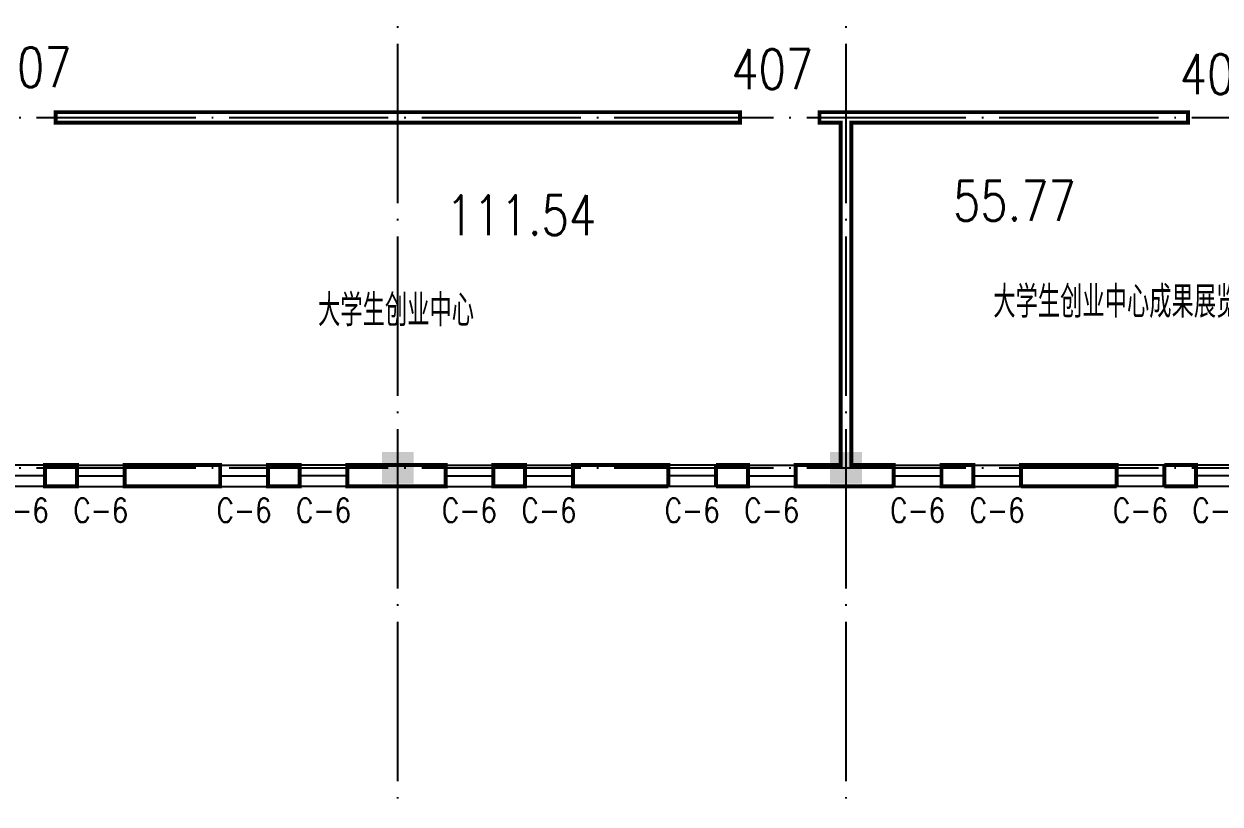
# Model space of a CAD drawing. Extents: x -55219 to 470149, y 494712 to 780039.
# Drawn here: x 393355 to 415908, y 649070 to 663767 of the extents above; entities that cross this region are included whole.
import ezdxf
from ezdxf.enums import TextEntityAlignment as Align

# ---------------------------------------------------------------- set-up
doc = ezdxf.new("R2010")
doc.units = 0
doc.header["$LTSCALE"] = 1500
doc.header["$MEASUREMENT"] = 0
doc.linetypes.add('DOTE', pattern=[2.42, 2, -0.2, 0.02, -0.2])
doc.layers.get('0').update_dxf_attribs({"linetype": 'CONTINUOUS'})
for name, color, linetype in [('COLUMN', 7, 'CONTINUOUS'), ('DOTE', 1, 'DOTE'), ('LVTRY', 6, 'CONTINUOUS'), ('PUB_TEXT', 7, 'CONTINUOUS'), ('PUB_WALL', 255, 'CONTINUOUS'), ('WALL', 255, 'CONTINUOUS'), ('WINDOW', 2, 'CONTINUOUS'), ('WINDOW_TEXT', 7, 'CONTINUOUS')]:
    doc.layers.add(name, color=color, linetype=linetype)
doc.styles.add('_HZTXT', font='txt.shx', dxfattribs={"width": 0.8, "bigfont": 'hztxt.shx'})
doc.styles.add('_SIMPLEX', font='SIMPLEX.shx', dxfattribs={"width": 0.6})
doc.styles.add('DIM_FONT', font='SIMPLEX.shx', dxfattribs={"width": 0.8})
doc.styles.add('SIMPLEX', font='SIMPLEX.SHX')

# ---------------------------------------------------------------- blocks, each defined once
blk = doc.blocks.new('_FZH')
blk.add_solid([(0.5, 0.5), (0.5, -0.5), (-0.5, 0.5), (-0.5, -0.5)])
blk = doc.blocks.new('_WBLK')
for p, q in [((-0.5, 0.5), (0.5, 0.5)), ((-0.5, 0), (0.5, 0)), ((-0.5, -0.5), (0.5, -0.5))]:
    blk.add_line(p, q)
at = {"layer": 'WINDOW_TEXT', "style": 'SIMPLEX', "flags": 9}
blk.add_attdef('A', text='', height=1, dxfattribs=at).set_placement((0, 1.5), align=Align.MIDDLE)

msp = doc.modelspace()

# ---------------------------------------------------------------- linework, layer by layer
at = {"layer": 'DOTE'}
for p, q in [((400405.2, 605943), (400405.2, 674505.6)), ((408855.2, 605943), (408855.2, 674505.6)), ((364555.2, 662004.9), (444227.5, 662004.9)), ((364555.2, 655404.9), (444227.5, 655404.9))]:
    msp.add_line(p, q, dxfattribs=at)
at = {"layer": 'PUB_WALL', "const_width": 75}
for points in [[(393955.2, 662104.9), (393955.2, 661904.9), (406855.2, 661904.9), (406855.2, 662104.9)], [(402205.2, 655054.9), (402805.2, 655054.9), (402805.2, 655454.9), (402205.2, 655454.9)]]:
    msp.add_lwpolyline(points, close=True, dxfattribs=at)
for points in [[(409755.2, 655054.9), (409755.2, 655454.9), (408955.2, 655454.9), (408955.2, 661904.9), (415305.2, 661904.9), (415305.2, 662104.9), (408355.2, 662104.9), (408355.2, 661904.9), (408755.2, 661904.9), (408755.2, 655454.9), (407905.2, 655454.9), (407905.2, 655054.9), (409755.2, 655054.9), (407905.2, 655054.9)], [(394355.2, 655454.9), (393755.2, 655454.9), (393755.2, 655054.9), (394355.2, 655054.9), (394355.2, 655454.9)], [(397055.2, 655054.9), (397055.2, 655454.9), (395255.2, 655454.9), (395255.2, 655054.9), (397055.2, 655054.9)], [(396205.2, 655454.9), (395405.2, 655454.9)], [(397955.2, 655454.9), (398555.2, 655454.9), (398555.2, 655054.9), (397955.2, 655054.9), (397955.2, 655454.9)], [(399455.2, 655054.9), (400505.2, 655054.9), (401305.2, 655054.9), (401305.2, 655454.9), (399455.2, 655454.9), (399455.2, 655054.9)], [(405505.2, 655054.9), (405505.2, 655454.9), (403705.2, 655454.9), (403705.2, 655054.9), (405405.2, 655054.9)], [(406405.2, 655054.9), (406405.2, 655454.9)], [(406405.2, 655454.9), (407005.2, 655454.9), (407005.2, 655054.9), (406405.2, 655054.9)], [(411255.2, 655054.9), (410655.2, 655054.9), (410655.2, 655454.9), (411255.2, 655454.9), (411255.2, 655054.9)], [(413955.2, 655054.9), (413955.2, 655454.9), (412155.2, 655454.9), (412155.2, 655054.9)], [(414855.2, 655054.9), (414855.2, 655454.9)], [(414855.2, 655454.9), (415455.2, 655454.9), (415455.2, 655054.9), (414855.2, 655054.9)], [(396205.2, 655054.9), (395405.2, 655054.9)], [(405505.2, 655054.9), (404505.2, 655054.9)], [(413855.2, 655054.9), (412155.2, 655054.9)], [(413955.2, 655054.9), (412305.2, 655054.9)]]:
    msp.add_lwpolyline(points, dxfattribs=at)
at = {"layer": 'WALL'}
for p, q in [((393955.2, 662104.9), (393955.2, 661904.9)), ((393955.2, 662104.9), (406855.2, 662104.9)), ((406855.2, 662104.9), (406855.2, 661904.9)), ((408355.2, 662104.9), (408355.2, 661904.9)), ((408355.2, 662104.9), (415305.2, 662104.9)), ((415305.2, 662104.9), (415305.2, 661904.9)), ((393955.2, 661904.9), (406855.2, 661904.9)), ((408355.2, 661904.9), (408755.2, 661904.9)), ((408755.2, 655454.9), (408755.2, 661904.9)), ((408955.2, 661904.9), (415305.2, 661904.9)), ((408955.2, 655454.9), (408955.2, 661904.9)), ((393755.2, 655454.9), (393755.2, 655054.9)), ((393755.2, 655454.9), (394355.2, 655454.9)), ((394355.2, 655054.9), (394355.2, 655454.9)), ((395255.2, 655454.9), (397055.2, 655454.9)), ((395255.2, 655054.9), (395255.2, 655454.9)), ((396205.2, 655454.9), (395405.2, 655454.9)), ((397055.2, 655054.9), (397055.2, 655454.9)), ((397955.2, 655054.9), (397955.2, 655454.9)), ((397955.2, 655454.9), (398555.2, 655454.9)), ((398555.2, 655454.9), (398555.2, 655054.9)), ((399455.2, 655454.9), (399455.2, 655054.9)), ((399455.2, 655454.9), (401305.2, 655454.9)), ((401305.2, 655454.9), (401305.2, 655054.9)), ((402805.2, 655454.9), (402205.2, 655454.9)), ((402205.2, 655454.9), (402205.2, 655054.9)), ((402805.2, 655054.9), (402805.2, 655454.9)), ((405505.2, 655454.9), (403705.2, 655454.9)), ((403705.2, 655054.9), (403705.2, 655454.9)), ((405505.2, 655054.9), (405505.2, 655454.9)), ((406405.2, 655054.9), (406405.2, 655454.9)), ((407005.2, 655454.9), (406405.2, 655454.9)), ((407005.2, 655454.9), (407005.2, 655054.9)), ((407905.2, 655454.9), (407905.2, 655054.9)), ((408755.2, 655454.9), (407905.2, 655454.9)), ((409755.2, 655454.9), (408955.2, 655454.9)), ((409755.2, 655454.9), (409755.2, 655054.9)), ((410655.2, 655454.9), (410655.2, 655054.9)), ((411255.2, 655454.9), (410655.2, 655454.9)), ((411255.2, 655054.9), (411255.2, 655454.9)), ((413955.2, 655454.9), (412155.2, 655454.9)), ((412155.2, 655054.9), (412155.2, 655454.9)), ((413955.2, 655054.9), (413955.2, 655454.9)), ((414855.2, 655054.9), (414855.2, 655454.9)), ((415455.2, 655454.9), (414855.2, 655454.9)), ((415455.2, 655454.9), (415455.2, 655054.9)), ((393755.2, 655054.9), (394355.2, 655054.9)), ((395255.2, 655054.9), (397055.2, 655054.9)), ((396205.2, 655054.9), (395405.2, 655054.9)), ((397955.2, 655054.9), (398555.2, 655054.9)), ((399455.2, 655054.9), (400505.2, 655054.9)), ((401305.2, 655054.9), (400505.2, 655054.9)), ((402805.2, 655054.9), (402205.2, 655054.9)), ((405405.2, 655054.9), (403705.2, 655054.9)), ((405505.2, 655054.9), (404505.2, 655054.9)), ((407005.2, 655054.9), (406405.2, 655054.9)), ((409755.2, 655054.9), (407905.2, 655054.9)), ((409755.2, 655054.9), (407905.2, 655054.9)), ((411255.2, 655054.9), (410655.2, 655054.9)), ((413855.2, 655054.9), (412155.2, 655054.9)), ((413955.2, 655054.9), (412305.2, 655054.9)), ((415455.2, 655054.9), (414855.2, 655054.9))]:
    msp.add_line(p, q, dxfattribs=at)

# ---------------------------------------------------------------- block references
at = {"layer": 'COLUMN', "xscale": 600, "yscale": 600, "zscale": 600}
for p in [(400405.2, 655404.9), (408855.2, 655404.9)]:
    msp.add_blockref('_FZH', p, dxfattribs=at)
at = {"layer": 'WINDOW'}
ref = msp.add_blockref('_WBLK', (393305.2, 655254.9), dxfattribs=dict(at, xscale=900, yscale=399.9999999998836, zscale=900, rotation=180))
ref.add_attrib('A', 'C-6', dxfattribs={"layer": 'WINDOW_TEXT', "height": 450, "style": '_SIMPLEX', "width": 0.8, "flags": 8}).set_placement((393305.2, 654604.9), align=Align.MIDDLE)
ref = msp.add_blockref('_WBLK', (394805.2, 655254.9), dxfattribs=dict(at, xscale=900, yscale=399.9999999999417, zscale=900))
ref.add_attrib('A', 'C-6', dxfattribs={"layer": 'WINDOW_TEXT', "height": 450, "style": '_SIMPLEX', "width": 0.8, "flags": 8}).set_placement((394805.2, 654604.9), align=Align.MIDDLE)
ref = msp.add_blockref('_WBLK', (397505.2, 655254.9), dxfattribs=dict(at, xscale=900, yscale=399.9999999999417, zscale=900))
ref.add_attrib('A', 'C-6', dxfattribs={"layer": 'WINDOW_TEXT', "height": 450, "style": '_SIMPLEX', "width": 0.8, "flags": 8}).set_placement((397505.2, 654604.9), align=Align.MIDDLE)
ref = msp.add_blockref('_WBLK', (399005.2, 655254.9), dxfattribs=dict(at, xscale=900, yscale=399.9999999998836, zscale=900, rotation=180))
ref.add_attrib('A', 'C-6', dxfattribs={"layer": 'WINDOW_TEXT', "height": 450, "style": '_SIMPLEX', "width": 0.8, "flags": 8}).set_placement((399005.2, 654604.9), align=Align.MIDDLE)
ref = msp.add_blockref('_WBLK', (401755.2, 655254.9), dxfattribs=dict(at, xscale=900, yscale=399.9999999998836, zscale=900))
ref.add_attrib('A', 'C-6', dxfattribs={"layer": 'WINDOW_TEXT', "height": 450, "style": '_SIMPLEX', "width": 0.8, "flags": 8}).set_placement((401755.2, 654604.9), align=Align.MIDDLE)
ref = msp.add_blockref('_WBLK', (403255.2, 655254.9), dxfattribs=dict(at, xscale=900, yscale=399.9999999998836, zscale=900))
ref.add_attrib('A', 'C-6', dxfattribs={"layer": 'WINDOW_TEXT', "height": 450, "style": '_SIMPLEX', "width": 0.8, "flags": 8}).set_placement((403255.2, 654604.9), align=Align.MIDDLE)
ref = msp.add_blockref('_WBLK', (405955.2, 655254.9), dxfattribs=dict(at, xscale=-900, yscale=399.9999999998836, zscale=900))
ref.add_attrib('A', 'C-6', dxfattribs={"layer": 'WINDOW_TEXT', "height": 450, "style": '_SIMPLEX', "width": 0.8, "flags": 8}).set_placement((405955.2, 654604.9), align=Align.MIDDLE)
ref = msp.add_blockref('_WBLK', (407455.2, 655254.9), dxfattribs=dict(at, xscale=900, yscale=400.0000000000582, zscale=900))
ref.add_attrib('A', 'C-6', dxfattribs={"layer": 'WINDOW_TEXT', "height": 450, "style": '_SIMPLEX', "width": 0.8, "flags": 8}).set_placement((407455.2, 654604.9), align=Align.MIDDLE)
ref = msp.add_blockref('_WBLK', (410205.2, 655254.9), dxfattribs=dict(at, xscale=900, yscale=400, zscale=900))
ref.add_attrib('A', 'C-6', dxfattribs={"layer": 'WINDOW_TEXT', "height": 450, "style": '_SIMPLEX', "width": 0.8, "flags": 8}).set_placement((410205.2, 654604.9), align=Align.MIDDLE)
ref = msp.add_blockref('_WBLK', (411705.2, 655254.9), dxfattribs=dict(at, xscale=900, yscale=399.9999999998836, zscale=900))
ref.add_attrib('A', 'C-6', dxfattribs={"layer": 'WINDOW_TEXT', "height": 450, "style": '_SIMPLEX', "width": 0.8, "flags": 8}).set_placement((411705.2, 654604.9), align=Align.MIDDLE)
ref = msp.add_blockref('_WBLK', (414405.2, 655254.9), dxfattribs=dict(at, xscale=-900, yscale=399.9999999998836, zscale=900))
ref.add_attrib('A', 'C-6', dxfattribs={"layer": 'WINDOW_TEXT', "height": 450, "style": '_SIMPLEX', "width": 0.8, "flags": 8}).set_placement((414405.2, 654604.9), align=Align.MIDDLE)
ref = msp.add_blockref('_WBLK', (415905.2, 655254.9), dxfattribs=dict(at, xscale=900, yscale=399.9999999998253, zscale=900, rotation=180))
ref.add_attrib('A', 'C-6', dxfattribs={"layer": 'WINDOW_TEXT', "height": 450, "style": '_SIMPLEX', "width": 0.8, "flags": 8}).set_placement((415905.2, 654604.9), align=Align.MIDDLE)

# ---------------------------------------------------------------- texts
at = {"layer": 'LVTRY', "color": 0, "char_height": 750, "attachment_point": 1, "style": 'DIM_FONT'}
for s, insert, width in [('407', (392711.1, 663325.6), 2156.339), ('407', (406691.9, 663289.6), 2156.339), ('409', (415145.5, 663195.3), 2156.339), ('55.77', (410873.3, 660810.4), 3902.226), ('111.54', (401314.1, 660540.6), 4231.33)]:
    msp.add_mtext(s, dxfattribs=dict(at, insert=insert, width=width))
at = {"layer": 'PUB_TEXT', "style": '_HZTXT', "width": 0.7}
for s, p in [(' 大学生创业中心成果展览室', (411257.9, 658231)), (' 大学生创业中心', (398526.6, 658071.4))]:
    msp.add_text(s, height=600, dxfattribs=at).set_placement(p)

doc.saveas('drawing.dxf')
